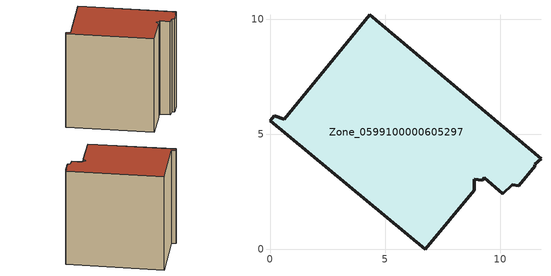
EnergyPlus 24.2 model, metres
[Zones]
Zone_0599100000605297
 floor ground (C_G): 11.52,3.62 10.81,2.75 10.52,2.8 10.1,2.41 9.31,3.1 9.22,2.99 8.86,3.04 8.86,2.56 6.74,0 0,5.57 0.19,5.8 0.62,5.64 4.34,10.19 11.77,3.93 11.49,3.68 z0
 wall outside (C_F): 11.77,3.93 4.34,10.19 0.62,5.64 0.19,5.8 0,5.57 6.74,0 8.86,2.56 8.86,3.04 9.22,2.99 9.31,3.1 10.1,2.41 10.52,2.8 10.81,2.75 11.52,3.62 11.49,3.68 11.77,3.93 z0:10.11
 roof outside (C_R): 10.81,2.75 11.52,3.62 11.49,3.68 11.77,3.93 4.34,10.19 0.62,5.64 0.19,5.8 0,5.57 6.74,0 8.86,2.56 8.86,3.04 9.22,2.99 9.31,3.1 10.1,2.41 10.52,2.8 z10.11
[BUILDING]
Pand.0599100000605297: North Axis=0; Terrain=City; Loads Convergence Tolerance Value=0.04; Temperature Convergence Tolerance Value=0.4; Solar Distribution=FullExterior; Maximum Number of Warmup Days=25; Minimum Number of Warmup Days=1
[Site:Location]
Rotterdam.The.Hague.AP_ZH_NLD Design_Conditions: Latitude=51.96; Longitude=4.45; Time Zone=1; Elevation=-4.5
[SITE:GROUNDTEMPERATURE:BUILDINGSURFACE]
18, 18, 18, 18, 18, 18, 18, 18, 18, 18, 18, 18
[MATERIAL] Thermal Absorptance=0.9; Solar Absorptance=0.7; Visible Absorptance=0.7
Name | Roughness | Thickness | Conductivity | Density | Specific Heat
G.TI.1946 | MediumSmooth | 0.15 | 1 | 540 | 1210
F.TI.1946 | Rough | 0.3 | 0.857143 | 1920 | 840
R.TI.1946 | MediumRough | 0.2 | 0.1 | 1500 | 1000
[CONSTRUCTION]
C_G: G.TI.1946
C_F: F.TI.1946
C_R: R.TI.1946
[ZONE]
Zone_0599100000605297: Type=1; Multiplier=1; Ceiling Height=Autocalculate; Volume=Autocalculate; Floor Area=autocalculate; Part of Total Floor Area=Yes
[ZONEINFILTRATION:DESIGNFLOWRATE]
Infil_Zone_0599100000605297: Zone or ZoneList or Space or SpaceList=Zone_0599100000605297; Schedule=AlwaysOn; Design Flow Rate Calculation Method=Flow/Area; Flow Rate per Floor Area=0.003; Constant Term Coefficient=1; Temperature Term Coefficient=0; Velocity Term Coefficient=0; Velocity Squared Term Coefficient=0
[HVACTEMPLATE:ZONE:IDEALLOADSAIRSYSTEM]
Zone_0599100000605297: Maximum Heating Supply Air Temperature=50; Minimum Cooling Supply Air Temperature=13; Maximum Heating Supply Air Humidity Ratio=0.0156; Minimum Cooling Supply Air Humidity Ratio=0.0077; Heating Limit=NoLimit; Cooling Limit=NoLimit; Dehumidification Control Type=ConstantSensibleHeatRatio; Cooling Sensible Heat Ratio=0.7; Dehumidification Setpoint=60; Humidification Control Type=None; Humidification Setpoint=30; Outdoor Air Method=None; Outdoor Air Flow Rate per Person=0.00944; Outdoor Air Flow Rate per Zone Floor Area=0; Outdoor Air Flow Rate per Zone=0; Demand Controlled Ventilation Type=None; Outdoor Air Economizer Type=NoEconomizer; Heat Recovery Type=None; Sensible Heat Recovery Effectiveness=0.7; Latent Heat Recovery Effectiveness=0.65
[ZONECONTROL:THERMOSTAT]
ThermostatControl_Zone_0599100000605297: Zone or ZoneList=Zone_0599100000605297; Control Type Schedule=DualSetpointControlType; Control 1=Thermostat_Zone_0599100000605297; Temperature Difference Between Cutout And Setpoint=0
[THERMOSTATSETPOINT:DUALSETPOINT]
Thermostat_Zone_0599100000605297: Heating Setpoint Temperature Schedule=HeatingSetpoint_Zone_0599100000605297; Cooling Setpoint Temperature Schedule=CoolingSetpoint_Zone_0599100000605297
[SCHEDULE:COMPACT]
HeatingSetpoint_Zone_0599100000605297: Through: 12/31, For: AllDays, Until: 24:00, 21
CoolingSetpoint_Zone_0599100000605297: Through: 12/31, For: AllDays, Until: 24:00, 24
DualSetpointControlType: Through: 12/31, For: AllDays, Until: 24:00, 4
AlwaysOn: Through: 12/31, For: AllDays, Until: 24:00, 1
